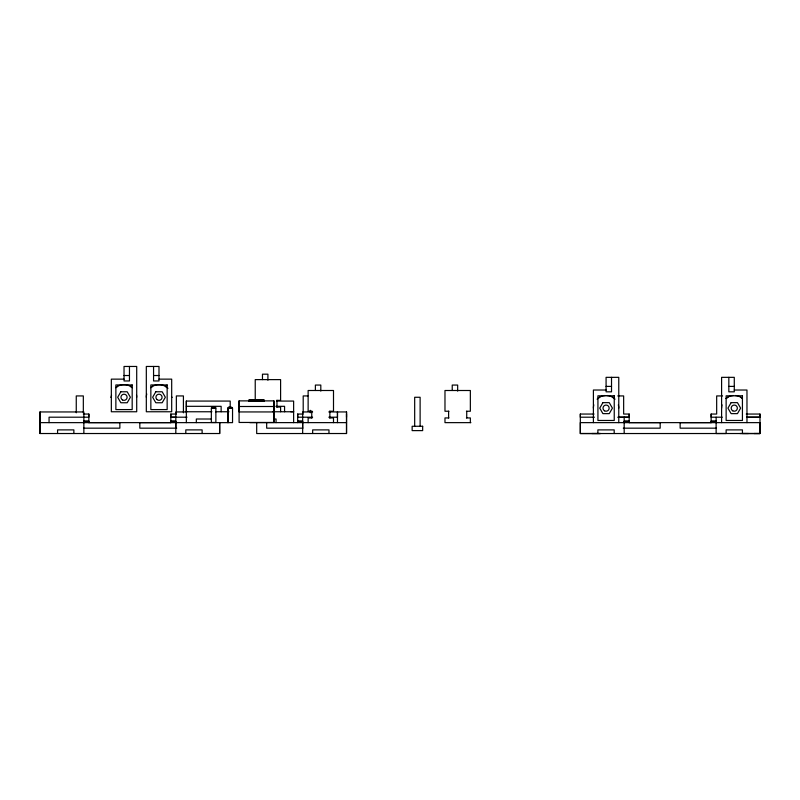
<?xml version="1.0" encoding="UTF-8"?>
<svg xmlns="http://www.w3.org/2000/svg" width="800" height="800" viewBox="0 0 800 800"><rect width="100%" height="100%" fill="white"/><g stroke="black" fill="none" stroke-linecap="round" stroke-linejoin="round"><path stroke-width="1.2" d="M219.68 433.52L219.67 422.58L219.68 433.52L40 433.52L40 411.95L83.86 411.95L83.86 422.64L40 422.64M175.79 422.63L88.85 422.64L88.85 414.05L83.33 414.05M176.71 428.17L139.82 428.17L139.82 422.64L170.83 422.62L170.83 421.23L175.79 421.24L170.83 421.25M175.78 417.21L170.83 417.21L170.83 414.05L176.35 414.05L176.35 395.93L183.42 395.93L183.42 412.8M175.82 433.52L175.82 421.28M186.34 422.64L186.34 401.07L230.2 401.07L230.2 407.06M221.14 411.76L221.14 406.32L186.34 406.32M227.83 422.64L227.83 408.14L232.55 408.14L232.54 422.64L175.82 422.64M228.19 422.64L228.2 408.14M228.34 408.14L228.35 407.42M228.54 408.14L228.49 407.42M228.68 408.14L228.71 407.42M228.84 408.14L228.89 407.42M229.02 408.14L228.98 407.42M229.23 408.14L229.26 407.42M229.53 408.14L229.53 407.42M229.6 408.14L229.6 407.42M229.79 408.14L229.79 407.42M229.92 408.14L229.92 407.42M230.22 408.14L230.1 407.42M230.51 408.14L230.49 407.42M231 408.14L230.9 407.42M231.67 408.14L231.7 407.42L231.8 408.14M232.07 408.14L232.07 407.42L228.29 407.42M239.09 400.88L239.09 422.46L273.89 422.47L273.9 400.89L239.09 400.88L239.09 411.94L273.89 411.94L273.89 406.5L239.09 406.5M273.89 422.47L273.89 400.88M284.57 411.76L284.57 406.32L275.87 406.32M293.63 422.64L293.63 401.07L276.57 401.07M302.67 433.52L302.67 421.28L297.68 421.23L297.68 422.62L249.77 422.64M303.2 414.05L297.68 414.05L297.68 417.2L312.61 417.2M337.47 422.64L337.47 411.94L337.47 417.2L328.77 417.2M256.69 422.64L256.69 433.54L346.53 433.52L346.53 411.94L328.77 411.94M594.08 414.05L580.34 414.05L580.33 433.54L760 433.52L760 422.64L624.21 422.63M624.18 417.2L624.18 422.64L580.32 422.64L580.32 433.52L600.38 433.52L591.89 433.52M623.29 428.17L660.18 428.17L660.18 422.64L629.17 422.62L629.17 414.05L623.65 414.05L623.65 395.93L617.76 395.93M716.27 428.17L680.14 428.17L680.14 422.64L711.15 422.62L711.15 421.24L716.11 421.24L716.14 433.52L726.13 433.51L726.13 429.89L742.43 429.89L742.43 433.51L739.94 433.52M722.56 395.93L716.67 395.93L716.67 414.05L711.15 414.05L711.15 417.2L722.3 417.21M40.01 417.2L40.02 414.05M580.34 414.05L580.33 417.2L594.48 417.21M346.52 433.54L346.53 411.95M753.8 433.52L760 433.52L759.98 414.05L746.24 414.05M115.87 387.67L117.68 386.28M150.85 387.67L152.66 386.28M597.11 399.17L599.74 397.16M726.13 398.55L727.94 397.16M83.86 433.51L83.86 421.28L88.85 421.23L88.85 422.62L119.86 422.64L119.86 428.17L83.73 428.17M629.17 421.24L624.21 421.24L629.17 421.26L629.17 422.62M83.9 422.63L88.85 422.62M124.03 375.52L129.46 375.52M153.56 375.52L159 375.52M124.03 379.14L111.34 379.14L111.34 411.76L136.71 411.76L136.71 366.46L124.03 366.46L124.03 380.96L129.46 380.96L129.46 366.46M159 379.14L171.69 379.14L171.69 411.76L146.32 411.76L146.32 366.46L159 366.46L159 380.96L153.56 380.96L153.56 366.46M606.08 386.4L611.52 386.4M728.84 386.4L734.28 386.4M606.08 390.02L593.4 390.02L593.4 422.64M734.28 390.02L746.97 390.02L746.97 422.64M307.92 395.93L303.2 395.93L303.2 412.8M110.8 397.26L111.34 397.26A12.69 12.69 0 0 1 111.53 395.06M171.69 397.26L172.23 397.26M255.23 400.36L258.85 400.36M276.66 400.36L280.6 400.36L280.6 379.62L255.23 379.62L255.24 400.88M276.66 407.05L280.6 407.05L280.6 411.76M211.65 407.24L215.28 407.24L215.04 407.96M312.06 411.24L308.13 411.24L308.13 390.5L333.5 390.5L333.5 411.24L329.56 411.24M448.91 411.24L444.98 411.24L444.98 390.5L470.35 390.5L470.35 411.24L466.42 411.24M290.75 411.76L293.63 411.76L272.92 411.76M211.93 411.76L186.34 411.76L186.35 401.07M215.58 411.76L228.99 411.76M186.79 411.94L175.82 411.95L175.82 428.17M312.61 411.94L302.67 411.95L302.67 428.17M170.83 417.2L187.01 417.2M618.09 417.2L629.17 417.2L629.17 414.05M746.6 417.2L759.99 417.2L759.98 414.05M618.02 417.21L629.17 417.21M747.02 417.21L759.99 417.21M312.06 417.93L308.13 417.93L308.13 422.64M329.56 417.93L333.5 417.93L333.5 422.64M448.91 417.93L444.98 417.93L444.98 422.64L470.9 422.64M466.42 417.93L470.35 417.93L470.35 422.64M211.47 419.01L196.33 419.01L196.33 422.64M273.73 419.01L276.06 419.01L276.06 422.64M83.9 421.26L88.85 421.25M711.15 421.26L716.1 421.26M297.68 421.25L302.64 421.26M346.53 422.64L297.68 422.62L297.68 414.05M302.8 428.17L266.67 428.17L266.67 422.64M753.45 433.52L760 433.52M748.43 433.52L742.43 433.51L752.99 433.52M740.62 397.16L742.43 398.55M612.42 397.16L615.05 399.17M165.34 386.28L167.97 388.29M130.37 386.28L132.18 387.67M40 433.52L40 411.94M711.15 414.05L711.15 422.64M346.51 414.05L346.52 417.2M170.83 414.05L170.83 422.64M728.84 377.34L728.84 391.83L734.28 391.83L734.28 377.34L721.6 377.34L721.6 422.64M716.14 417.2L716.14 422.64M624.18 421.28L624.18 433.52M618.77 422.64L618.77 377.34L606.08 377.34L606.08 391.83L611.52 391.83L611.52 377.34M614.19 433.51L614.19 429.89L597.88 429.89L597.88 433.51M466.73 411.24L466.73 417.93M457.67 391.1L457.67 385.06L452.23 385.06L452.23 390.5M448.61 411.24L448.61 417.93M420.12 426.27L420.12 397.27L414.68 397.27L414.68 426.27M329.87 411.24L329.87 417.93M328.97 433.51L328.97 429.89L312.66 429.89L312.66 433.51M320.81 391.1L320.81 385.06L315.38 385.06L315.38 390.5M311.75 411.24L311.75 417.93M310.27 410.31L310.27 412.8M276.97 400.36L276.97 407.05M267.91 380.22L267.91 374.18L262.47 374.18L262.47 379.62M264.15 400.88L264.15 400.16L248.9 400.17L248.9 400.89M264.03 400.16L264.06 400.88M263.88 400.16L263.88 400.88M263.69 400.16L263.62 400.89M263.45 400.16L263.45 400.88M263.4 400.16L263.4 400.88M263.16 400.16L263.2 400.88M262.97 400.16L262.97 400.88M262.61 400.16L262.5 400.89M262.3 400.16L261.97 400.89M261.77 400.17L261.74 400.89M261.54 400.17L261.54 400.89M261.35 400.16L261.37 400.89M261.22 400.17L261.12 400.89L261.01 400.17M260.8 400.16L260.85 400.89M260.3 400.17L260.3 400.89M260.15 400.89L260.15 400.16L260.01 400.88M259.89 400.16L259.9 400.88M259.63 400.16L259.66 400.89M259.49 400.16L259.55 400.88M259.38 400.16L259.33 400.88M259.24 400.16L259.24 400.88M259.06 400.16L259.06 400.88M258.8 400.16L258.89 400.88M258.64 400.16L258.75 400.88M258.46 400.16L258.5 400.88M258.43 400.16L258.38 400.88M258.23 400.16L258.11 400.88M257.96 400.16L258.03 400.88M257.45 400.16L257.45 400.88M257.02 400.16L257.02 400.88M256.85 400.16L256.85 400.88M256.72 400.88L256.68 400.16L256.5 400.88M256.31 400.16L256.29 400.88L256.11 400.16M256 400.16L256.06 400.88M255.9 400.16L255.9 400.88M255.63 400.16L255.75 400.88M255.44 400.16L255.56 400.88M255.05 400.16L254.95 400.88M254.84 400.16L254.82 400.88M254.68 400.16L254.71 400.89M254.52 400.16L254.55 400.89M254.3 400.16L254.44 400.89M254.24 400.89L254.14 400.16L254.04 400.89M253.89 400.17L253.86 400.89M253.62 400.17L253.64 400.89M253.47 400.16L253.45 400.89M253.34 400.17L253.34 400.89M253.21 400.17L253.21 400.89M253.04 400.16L253.04 400.88M252.87 400.16L252.87 400.88M252.74 400.16L252.7 400.88M252.52 400.16L252.59 400.88M252.31 400.16L252.33 400.88M252.13 400.88L252.11 400.16L252.02 400.88M251.92 400.16L251.92 400.88M251.77 400.16L251.65 400.88L251.57 400.16M251.27 400.88L251.11 400.16L250.97 400.88M250.86 400.16L250.84 400.88M250.74 400.16L250.72 400.89M250.54 400.16L250.57 400.89M250.32 400.16L250.43 400.88M250.26 400.89L250.12 400.16L250.06 400.89M249.77 400.17L249.87 400.89M249.66 400.17L249.64 400.89M249.54 400.17L249.47 400.89M249.36 400.17L249.41 400.89M249.12 400.17L249.12 400.89M249.03 400.17L249.03 400.89M214.92 407.24L214.82 407.96M214.73 407.24L214.74 407.96M214.6 407.24L214.55 407.96M214.28 407.24L214.38 407.96M214.14 407.24L214.21 407.96M213.96 407.24L213.98 407.96L213.86 407.24M213.64 407.24L213.72 407.96M213.55 407.24L213.48 407.96M213.3 407.24L213.38 407.96M213.27 407.96L213.12 407.24L213.04 407.96M212.87 407.96L212.78 407.24L212.63 407.96M212.47 407.24L212.55 407.96M212.35 407.24L212.41 407.96M212.24 407.24L212.13 407.96L212.05 407.24M211.86 407.24L211.78 407.96L211.72 407.24M202.12 433.51L202.12 429.89L185.81 429.89L185.81 433.51M88.85 414.05L88.85 417.2L49.06 417.2L49.06 422.64M83.33 412.8L83.33 395.93L76.26 395.93L76.26 412.8M73.87 433.51L73.87 429.89L57.57 429.89L57.57 433.51M115.87 387.55A12.69 12.69 0 0 1 132.18 387.55M136.52 395.06A12.69 12.69 0 0 1 136.71 397.26M146.32 397.26A12.69 12.69 0 0 1 146.75 393.98M150.84 387.55A12.69 12.69 0 0 1 167.16 387.55M721.6 408.14A12.69 12.69 0 0 1 722.03 404.86M726.12 398.43A12.69 12.69 0 0 1 733.18 395.51M735.38 395.51A12.69 12.69 0 0 1 742.44 398.43M593.4 408.14A12.69 12.69 0 0 1 593.83 404.86M597.93 398.43A12.69 12.69 0 0 1 604.98 395.51M607.18 395.51A12.69 12.69 0 0 1 614.24 398.43M618.33 404.86A12.69 12.69 0 0 1 618.77 408.14M231.32 407.42L231.32 408.14L231.41 407.42M120.85 391.77L117.68 397.26L120.85 402.76L127.2 402.76L130.37 397.26L127.2 391.77L120.85 391.77M155.83 391.77L152.66 397.26L155.83 402.76L162.17 402.76L165.34 397.26L162.17 391.77L155.83 391.77M602.91 402.65L599.74 408.14L602.91 413.64L609.25 413.64L612.42 408.14L609.25 402.65L602.91 402.65M731.11 402.65L727.94 408.14L731.11 413.64L737.45 413.64L740.62 408.14L737.45 402.65L731.11 402.65M132.18 384.94L115.87 384.94L115.87 409.59L132.18 409.59L132.18 384.94M167.15 384.94L150.85 384.94L150.85 409.59L167.15 409.59L167.15 384.94M614.24 395.82L597.93 395.82L597.93 420.47L614.24 420.47L614.24 395.82M742.43 395.82L726.13 395.82L726.13 420.47L742.43 420.47L742.43 395.82M215.87 407.96L211.34 407.96L211.34 422.46L215.87 422.46L215.87 407.96M422.66 426.27L412.15 426.27L412.15 430.62L422.66 430.62L422.66 426.27M262.77 400.88L262.79 400.16L262.75 400.88M122.49 399.93A3.08 3.08 0 0 0 127.11 397.26A3.08 3.08 0 0 0 122.49 394.6A3.08 3.08 0 0 0 122.49 399.93M156.82 399.44A3.08 3.08 0 0 0 161.98 398.06A3.08 3.08 0 0 0 158.2 394.29A3.08 3.08 0 0 0 156.82 399.44M732.74 410.81A3.08 3.08 0 0 0 737.36 408.14A3.08 3.08 0 0 0 732.74 405.47A3.08 3.08 0 0 0 732.74 410.81M604.54 410.81A3.08 3.08 0 0 0 609.16 408.14A3.08 3.08 0 0 0 604.54 405.47A3.08 3.08 0 0 0 604.54 410.81"/></g></svg>
